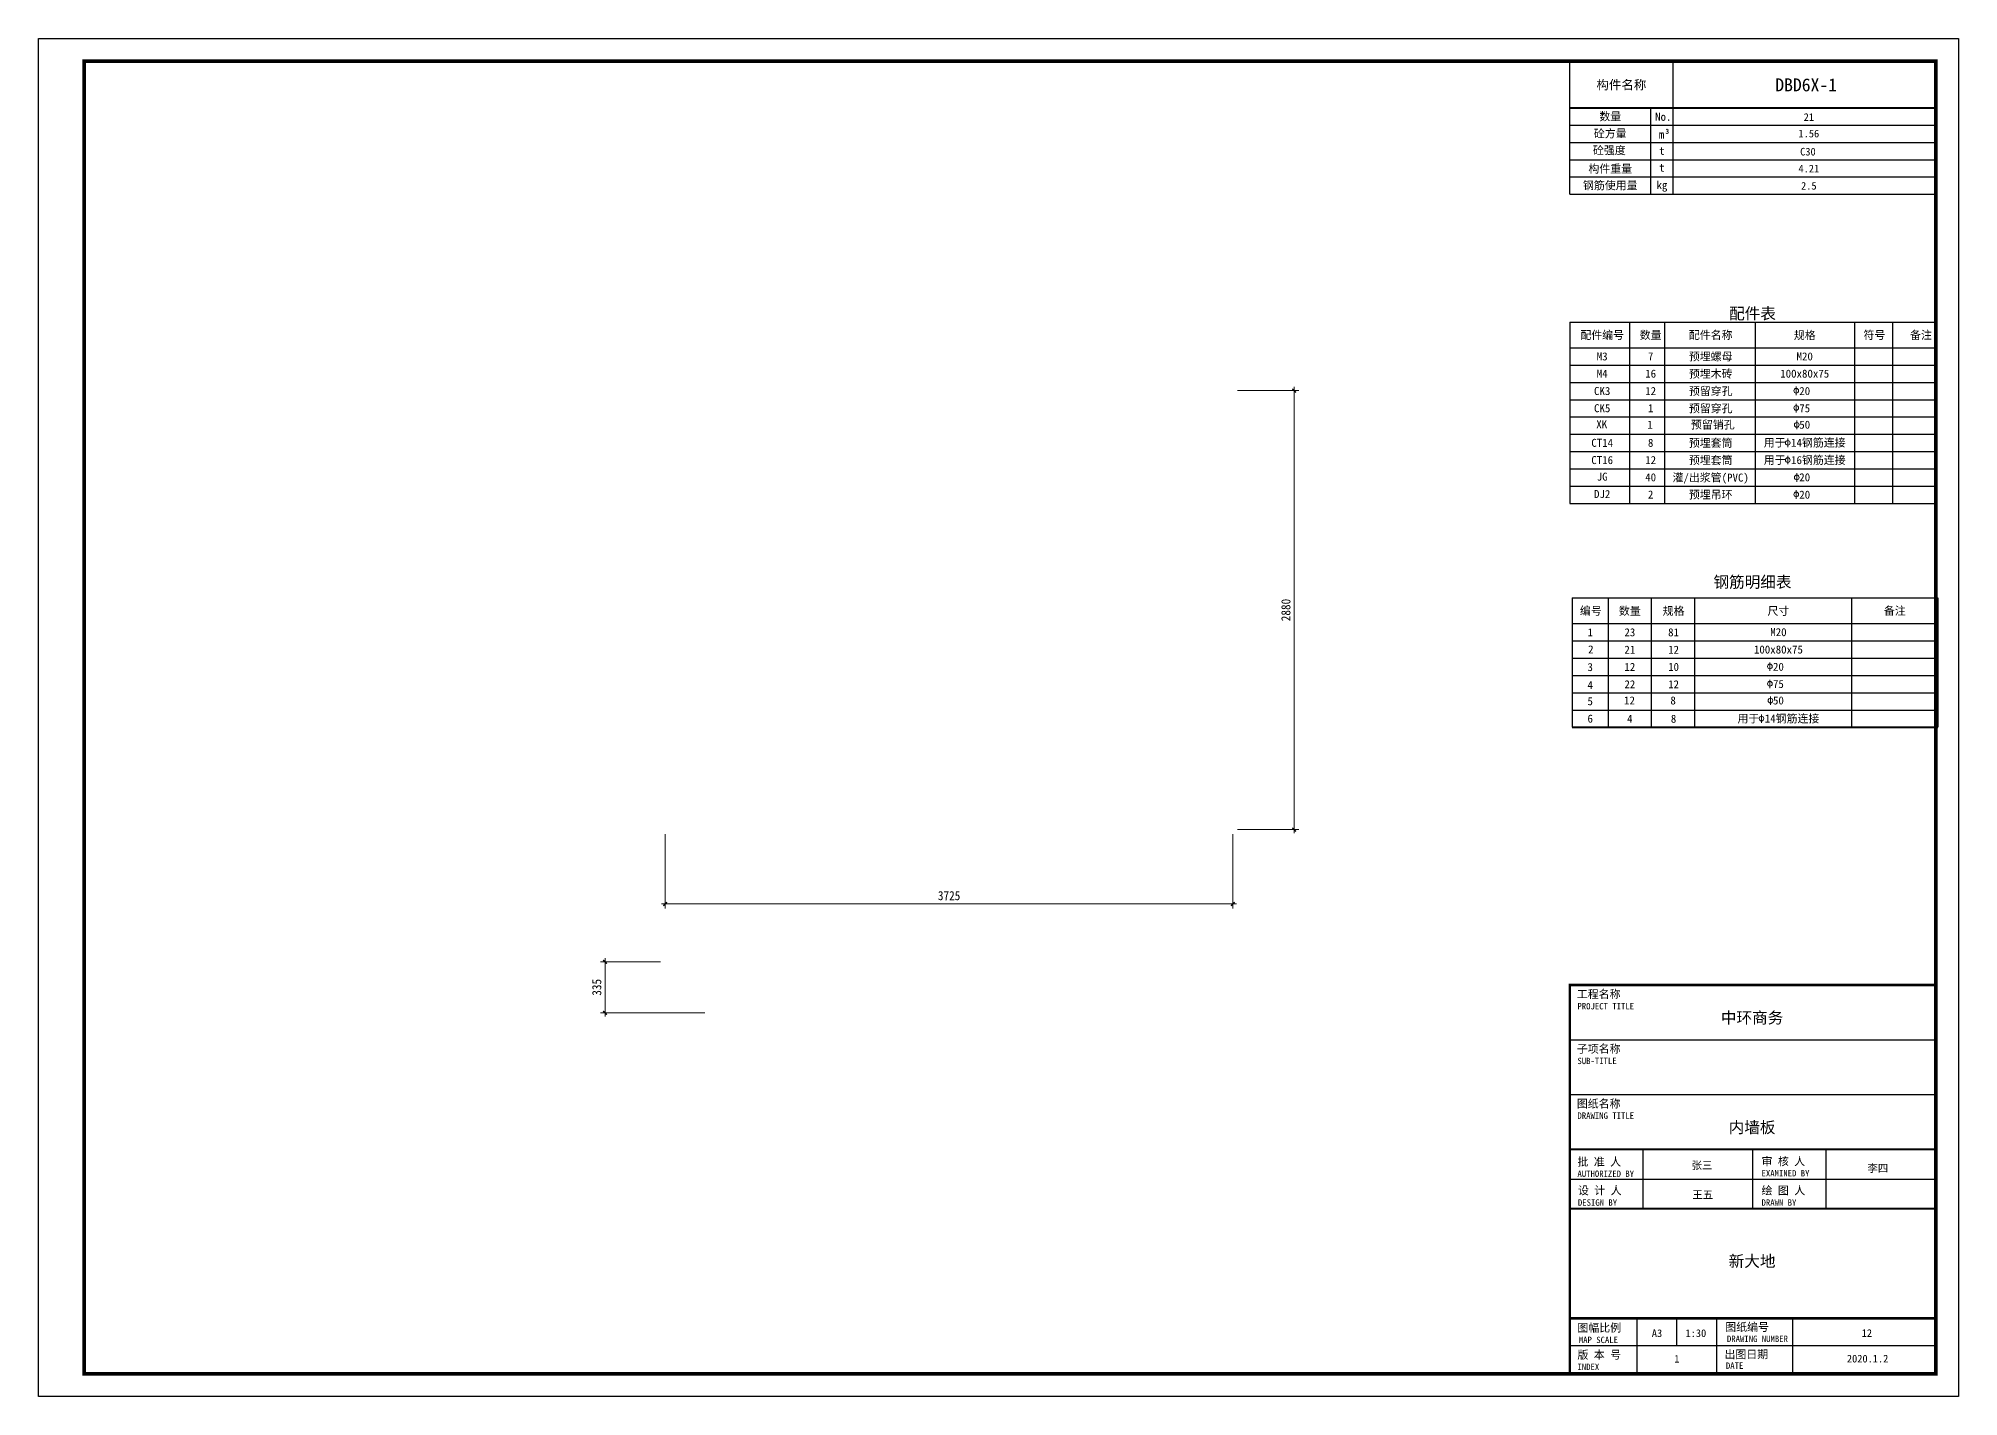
# Model space of a CAD drawing. Header units: millimetres. Extents: x 0 to 28553, y -11737 to 8910.
# Drawn here: x 0 to 12600, y 0 to 8910 of the extents above; entities that cross this region are included whole.
import ezdxf
from ezdxf.enums import TextEntityAlignment as Align

# ---------------------------------------------------------------- set-up
doc = ezdxf.new("R2010")
doc.units = ezdxf.units.MM
for name, color, linetype in [('DBD6X-1##宽度', 4, 'Continuous'), ('DBD6X-1##长度', 4, 'Continuous'), ('DBD6X-1##高度', 4, 'Continuous'), ('图框2', 1, 'Continuous'), ('图框签字栏-图框文字', 255, 'Continuous'), ('图框线', 7, 'Continuous')]:
    doc.layers.add(name, color=color, linetype=linetype)
doc.styles.add('YZ-样式 2', font='simhei.ttf', dxfattribs={"width": 0.9})
doc.styles.add('图框签字栏$0$宋体', font='', dxfattribs={"width": 0.8})
doc.styles.add('图签-样式 2', font='')
doc.styles.add('图签-黑体', font='simhei.ttf')
doc.styles.get('图框签字栏$0$宋体').set_extended_font_data('NSimSun')
doc.styles.get('图签-样式 2').set_extended_font_data('NSimSun')
doc.dimstyles.new('YZ-30', dxfattribs={"dimscale": 30, "dimtxt": 2, "dimasz": 0.8, "dimexe": 1, "dimexo": 1, "dimgap": 0.8, "dimtad": 1, "dimdec": 0, "dimzin": 1, "dimdsep": 46, "dimtxsty": 'YZ-样式 2', "dimblk": 'ARCHTICK', "dimcen": 250, "dimdle": 0.8, "dimclrd": 151, "dimclre": 151, "dimclrt": 7, "dimazin": 0, "dimtfac": 1, "dimtdec": 0, "dimtix": 1, "dimtmove": 2, "dimatfit": 2, "dimldrblk": 'ARCHTICK', "dimfxl": 1, "dimlwd": 9, "dimlwe": 9, "dimarcsym": 0})

# ---------------------------------------------------------------- blocks, each defined once
blk = doc.blocks.new('构件信息')
at = {"layer": '图框线'}
for p, q in [((2184, 3014), (2184, 3886)), ((2184, 3886), (4585, 3886)), ((2859, 3886), (2859, 3014)), ((4585, 3886), (4585, 3014)), ((2715, 3014), (2715, 3580)), ((2184, 3467), (4585, 3467)), ((2184, 3354), (4585, 3354)), ((2184, 3240), (4585, 3240)), ((2184, 3127), (4585, 3127)), ((2184, 3127), (4585, 3127)), ((2184, 3014), (4585, 3014))]:
    blk.add_line(p, q, dxfattribs=at)
at = {"layer": '图框线', "const_width": 12.1}
blk.add_lwpolyline([(2184, 3580), (4585, 3580)], dxfattribs=at)
at = {"style": '图签-黑体'}
blk.add_attdef('构件名称', (3532, 3689), '', height=85, dxfattribs=at)
for tag, p in [('数量', (3752, 3495)), ('砼方量', (3752, 3387)), ('混凝土强度', (3746, 3268)), ('构件重量', (3752, 3157)), ('钢筋使用量', (3752, 3044))]:
    blk.add_attdef(tag, text='', height=50, dxfattribs=at).set_placement(p, align=Align.CENTER)
at = {"layer": '图框签字栏-图框文字', "style": '图签-黑体'}
for s, height, p in [('构件名称', 60, (2522, 3732)), ('数量', 52.5, (2449, 3524)), ('No.', 52.5, (2797, 3522)), ('砼方量', 52.5, (2449, 3412)), ('m', 52.5, (2785, 3407)), ('m', 52.5, (2785, 3405)), ('3', 31.8, (2823, 3428)), ('3', 31.8, (2823, 3426)), ('砼强度', 52.5, (2443, 3302)), ('t', 52.5, (2788, 3299)), ('构件重量', 52.5, (2449, 3181)), ('t', 52.5, (2788, 3188)), ('钢筋使用量', 52.5, (2449, 3072)), ('kg', 52.5, (2788, 3074))]:
    blk.add_text(s, height=height, dxfattribs=at).set_placement(p, align=Align.MIDDLE_CENTER)
blk = doc.blocks.new('DBD6X-1##配件')
at = {"layer": '图框签字栏-图框文字', "color": 2, "lineweight": 15}
for points in [[(3669, 2432), (3669, 2376)], [(3669, 2319), (3669, 2263)], [(3673, 2209), (3673, 2153)], [(3614, 2091), (3614, 2035)], [(3614, 1978), (3614, 1922)], [(3673, 1864), (3673, 1808)], [(3669, 1752), (3669, 1696)]]:
    blk.add_lwpolyline(points, dxfattribs=at)
for centre in [(3669, 2405), (3669, 2292), (3673, 2181), (3614, 2063), (3614, 1950), (3673, 1836), (3669, 1725)]:
    blk.add_circle(centre, 15.4, dxfattribs=at)
at = {"layer": '图框线'}
for p, q in [((2184, 2855), (4585, 2855)), ((2184, 2855), (2184, 1666)), ((2576, 2855), (2576, 1666)), ((2805, 2855), (2805, 1666)), ((3399, 2855), (3399, 1666)), ((4051, 2855), (4051, 1666)), ((4301, 2855), (4301, 1666)), ((4585, 2855), (4585, 1666)), ((2184, 2686), (4585, 2686)), ((2184, 2573), (4585, 2573)), ((2184, 2459), (4585, 2459)), ((2184, 2346), (4585, 2346)), ((2184, 2233), (4585, 2233)), ((2184, 2119), (4585, 2119)), ((2184, 2006), (4585, 2006)), ((2184, 1893), (4585, 1893)), ((2184, 1779), (4585, 1779)), ((2184, 1666), (4585, 1666)), ((2184, 1666), (4585, 1666))]:
    blk.add_line(p, q, dxfattribs=at)
at = {"layer": '图框签字栏-图框文字', "style": '图签-黑体'}
for s, p in [('配件编号', (2396, 2770)), ('数量', (2714, 2770)), ('配件名称', (3108, 2770)), ('规格', (3725, 2769)), ('符号', (4182, 2770)), ('备注', (4488, 2770))]:
    blk.add_text(s, height=52.5, dxfattribs=at).set_placement(p, align=Align.MIDDLE_CENTER)
at = {"layer": '图框签字栏-图框文字', "color": 2, "style": '图签-样式 2'}
for s, p in [('M3', (2396, 2630)), ('7', (2714, 2630)), ('预埋螺母', (3108, 2629)), ('M20', (3725, 2630)), ('M4', (2396, 2517)), ('16', (2714, 2517)), ('预埋木砖', (3108, 2516)), ('100x80x75', (3725, 2517)), ('CK3', (2396, 2403)), ('12', (2714, 2403)), ('预留穿孔', (3108, 2402)), ('CK5', (2396, 2290)), ('1', (2714, 2290)), ('预留穿孔', (3108, 2289)), ('XK', (2393, 2185)), ('1', (2710, 2182)), ('预留销孔', (3122, 2182)), ('50', (3725, 2182)), ('CT14', (2396, 2063)), ('8', (2714, 2063)), ('预埋套筒', (3108, 2062)), ('用于 14钢筋连接', (3725, 2064)), ('CT16', (2396, 1950)), ('12', (2714, 1950)), ('预埋套筒', (3108, 1949)), ('用于 16钢筋连接', (3725, 1950)), ('JG', (2396, 1841)), ('40', (2714, 1837)), ('灌/出浆管(PVC)', (3108, 1835)), ('20', (3725, 1837)), ('DJ2', (2396, 1727)), ('2', (2714, 1724)), ('预埋吊环', (3108, 1723)), ('20', (3725, 1723))]:
    blk.add_text(s, height=52.5, dxfattribs=at).set_placement(p, align=Align.MIDDLE_CENTER)
for s, p in [('20', (3725, 2403)), ('75', (3725, 2290))]:
    blk.add_text(s, height=52.5, rotation=0, dxfattribs=at).set_placement(p, align=Align.MIDDLE_CENTER)
blk = doc.blocks.new('图纸信息')
at = {"layer": '图框线'}
for p, q in [((10049, 2341), (12450, 2341)), ((10049, 1981), (12450, 1981)), ((10530, 1233), (10530, 1622)), ((11250, 1233), (11250, 1622)), ((11730, 1233), (11730, 1622)), ((12450, 1425), (10049, 1425)), ((12450, 1233), (10049, 1233)), ((12450, 1233), (10049, 1233)), ((10491, 150), (10491, 514)), ((10752, 332), (10752, 514)), ((11013, 150), (11013, 514)), ((11513, 150), (11513, 514)), ((12450, 332), (10049, 332)), ((11013, 150), (10049, 150))]:
    blk.add_line(p, q, dxfattribs=at)
at = {"layer": '图框线', "const_width": 17}
blk.add_lwpolyline([(10049, 2700), (12450, 2700), (12450, 150), (10049, 150)], close=True, dxfattribs=at)
at = {"layer": '图框线'}
for points, const_width in [([(10049, 2700), (12450, 2700)], 12.1), ([(10049, 1622), (12450, 1622)], 12.1), ([(10049, 1233), (12450, 1233)], 12.1), ([(10049, 514), (12450, 514)], 17)]:
    blk.add_lwpolyline(points, dxfattribs=dict(at, const_width=const_width))
at = {"style": '图签-黑体', "flags": 1}
for tag, p in [('构件名称', (10796, 2774)), ('构件类型', (11518, 2774))]:
    blk.add_attdef(tag, p, '', height=50, dxfattribs=at)
at = {"style": '图签-黑体'}
for tag, height, p in [('项目名称', 75, (11245, 2448)), ('子项名称', 75, (11231, 2105)), ('图纸名称', 75, (11245, 1729)), ('批准人', 50, (10916, 1492)), ('审核人', 50, (12070, 1473)), ('设计人', 50, (10921, 1299)), ('绘图人', 50, (12070, 1299)), ('设计单位', 75, (11245, 851)), ('图幅', 50, (10621, 391)), ('Scale', 50, (10876, 391)), ('图纸编号', 50, (11998, 392)), ('版本', 50, (10751, 223)), ('出图日期', 50, (12003, 224))]:
    blk.add_attdef(tag, text='', height=height, dxfattribs=at).set_placement(p, align=Align.CENTER)
at = {"layer": '图框签字栏-图框文字'}
for s, height, style, p in [('工程名称', 52.5, '图签-黑体', (10095, 2614)), ('PROJECT TITLE', 42, '图框签字栏$0$宋体', (10099, 2540)), ('子项名称', 52.5, '图签-黑体', (10095, 2255)), ('SUB-TITLE', 42, '图框签字栏$0$宋体', (10099, 2181)), ('图纸名称', 52.5, '图签-黑体', (10095, 1895)), ('DRAWING TITLE', 42, '图框签字栏$0$宋体', (10099, 1822)), ('批 准 人', 52.5, '图签-黑体', (10099, 1514)), ('审 核 人', 52.5, '图签-黑体', (11307, 1517)), ('AUTHORIZED BY', 42, '图框签字栏$0$宋体', (10099, 1441)), ('绘 图 人', 52.5, '图签-黑体', (11307, 1326)), ('EXAMINED BY', 42, '图框签字栏$0$宋体', (11307, 1444)), ('设 计 人', 52.5, '图签-黑体', (10102, 1326)), ('DESIGN BY', 42, '图框签字栏$0$宋体', (10102, 1252)), ('DRAWN BY', 42, '图框签字栏$0$宋体', (11307, 1252)), ('图幅比例', 52.5, '图签-黑体', (10099, 425)), ('MAP SCALE', 42, '图框签字栏$0$宋体', (10108, 351)), ('图纸编号', 52.5, '图签-黑体', (11069, 430)), ('版 本 号', 52.5, '图签-黑体', (10099, 248)), ('出图日期', 52.5, '图签-黑体', (11064, 251)), ('INDEX', 42, '图框签字栏$0$宋体', (10099, 174)), ('DATE', 42, '图框签字栏$0$宋体', (11073, 182))]:
    blk.add_text(s, height=height, dxfattribs=dict(at, style=style)).set_placement(p)
at = {"layer": '图框签字栏-图框文字', "style": '图框签字栏$0$宋体'}
blk.add_text('DRAWING NUMBER', height=42, dxfattribs=at).set_placement((11280, 358), align=Align.CENTER)
blk = doc.blocks.new('DBD6X-1##钢筋')
at = {"layer": '图框签字栏-图框文字', "color": 2, "lineweight": 15}
for points in [[(11261, 5391), (11261, 5335)], [(11261, 5277), (11261, 5221)], [(11265, 5167), (11265, 5112)], [(11206, 5049), (11206, 4994)]]:
    blk.add_lwpolyline(points, dxfattribs=at)
for centre in [(11261, 5364), (11261, 5250), (11265, 5140), (11206, 5022)]:
    blk.add_circle(centre, 15.4, dxfattribs=at)
at = {"layer": '图框线'}
for p, q in [((9963, 5814), (12364, 5814)), ((9963, 5814), (9963, 4965)), ((10200, 5813), (10200, 4965)), ((10481, 5814), (10481, 4965)), ((10767, 5814), (10767, 4965)), ((11797, 5814), (11797, 4965)), ((12364, 5814), (12364, 4965)), ((9963, 5645), (12364, 5645)), ((9963, 5531), (12364, 5531)), ((9963, 5418), (12364, 5418)), ((9963, 5305), (12364, 5305)), ((9963, 5191), (12364, 5191)), ((9963, 5078), (12364, 5078)), ((9963, 4965), (12364, 4965))]:
    blk.add_line(p, q, dxfattribs=at)
at = {"layer": '图框线', "const_width": 12.1}
blk.add_lwpolyline([(9963, 4965), (12364, 4965)], dxfattribs=at)
at = {"layer": '图框签字栏-图框文字', "style": '图签-黑体'}
for s, p in [('编号', (10086, 5729)), ('数量', (10342, 5728)), ('规格', (10629, 5728)), ('尺寸', (11317, 5728)), ('备注', (12081, 5729))]:
    blk.add_text(s, height=52.5, dxfattribs=at).set_placement(p, align=Align.MIDDLE_CENTER)
at = {"layer": '图框签字栏-图框文字', "color": 2, "style": '图签-样式 2'}
for s, p in [('1', (10082, 5588)), ('23', (10342, 5588)), ('81', (10629, 5588)), ('M20', (11317, 5589)), ('2', (10086, 5476)), ('21', (10342, 5474)), ('12', (10629, 5474)), ('100x80x75', (11317, 5475)), ('3', (10082, 5360)), ('12', (10342, 5361)), ('10', (10629, 5361)), ('4', (10082, 5242)), ('12', (10340, 5141)), ('22', (10342, 5247)), ('12', (10629, 5247)), ('8', (10626, 5141)), ('50', (11317, 5141)), ('5', (10082, 5136)), ('6', (10082, 5022)), ('4', (10342, 5021)), ('8', (10629, 5021)), ('用于 14钢筋连接', (11317, 5022))]:
    blk.add_text(s, height=52.5, dxfattribs=at).set_placement(p, align=Align.MIDDLE_CENTER)
for s, p in [('20', (11317, 5362)), ('75', (11317, 5249))]:
    blk.add_text(s, height=52.5, rotation=0, dxfattribs=at).set_placement(p, align=Align.MIDDLE_CENTER)
blk = doc.blocks.new('_ArchTick')
at = {"color": 0, "linetype": 'ByBlock', "const_width": 0.4}
blk.add_lwpolyline([(-0.5, -0.5), (0.5, 0.5)], dxfattribs=at)
blk = doc.blocks.new('*D9')
at = {"layer": 'DBD6X-1##长度', "color": 151, "lineweight": 9, "transparency": 16777216}
for p, q in [((4113, 3690), (4113, 3202)), ((7838, 3690), (7838, 3202)), ((4089, 3232), (7862, 3232))]:
    blk.add_line(p, q, dxfattribs=at)
at = {"layer": 'Defpoints', "color": 0, "transparency": 16777216}
for p in [(4113, 3720), (7838, 3720), (7838, 3232)]:
    blk.add_point(p, dxfattribs=at)
at = {"layer": 'DBD6X-1##长度', "color": 151, "lineweight": 9, "transparency": 16777216, "xscale": 24, "yscale": 24, "zscale": 24, "rotation": 180}
blk.add_blockref('_ArchTick', (4113, 3232), dxfattribs=at)
at = {"layer": 'DBD6X-1##长度', "color": 151, "lineweight": 9, "transparency": 16777216, "xscale": 24, "yscale": 24, "zscale": 24}
blk.add_blockref('_ArchTick', (7838, 3232), dxfattribs=at)
at = {"layer": 'DBD6X-1##长度', "color": 7, "transparency": 16777216, "insert": (5976, 3286), "char_height": 60, "attachment_point": 5, "style": 'YZ-样式 2'}
blk.add_mtext('3725', dxfattribs=at)
blk = doc.blocks.new('*D10')
at = {"layer": 'DBD6X-1##高度', "color": 151, "lineweight": 9, "transparency": 16777216}
for p, q in [((4083, 2852), (3688, 2852)), ((3718, 2876), (3718, 2493)), ((4374, 2517), (3688, 2517))]:
    blk.add_line(p, q, dxfattribs=at)
at = {"layer": 'Defpoints', "color": 0, "transparency": 16777216}
for p in [(4113, 2852), (3718, 2517), (4404, 2517)]:
    blk.add_point(p, dxfattribs=at)
at = {"layer": 'DBD6X-1##高度', "color": 151, "lineweight": 9, "transparency": 16777216, "xscale": 24, "yscale": 24, "zscale": 24}
for p, rotation in [((3718, 2852), 90), ((3718, 2517), 270)]:
    blk.add_blockref('_ArchTick', p, dxfattribs=dict(at, rotation=rotation))
at = {"layer": 'DBD6X-1##高度', "color": 7, "transparency": 16777216, "insert": (3664, 2685), "char_height": 60, "attachment_point": 5, "rotation": 90, "style": 'YZ-样式 2'}
blk.add_mtext('335', dxfattribs=at)
blk = doc.blocks.new('*D11')
at = {"layer": 'DBD6X-1##宽度', "color": 151, "lineweight": 9, "transparency": 16777216}
for p, q in [((7868, 6600), (8270, 6600)), ((8240, 6624), (8240, 3696)), ((7868, 3720), (8270, 3720))]:
    blk.add_line(p, q, dxfattribs=at)
at = {"layer": 'Defpoints', "color": 0, "transparency": 16777216}
for p in [(7838, 6600), (7838, 3720), (8240, 3720)]:
    blk.add_point(p, dxfattribs=at)
at = {"layer": 'DBD6X-1##宽度', "color": 151, "lineweight": 9, "transparency": 16777216, "xscale": 24, "yscale": 24, "zscale": 24}
for p, rotation in [((8240, 6600), 90), ((8240, 3720), 270)]:
    blk.add_blockref('_ArchTick', p, dxfattribs=dict(at, rotation=rotation))
at = {"layer": 'DBD6X-1##宽度', "color": 7, "transparency": 16777216, "insert": (8186, 5160), "char_height": 60, "attachment_point": 5, "rotation": 90, "style": 'YZ-样式 2'}
blk.add_mtext('2880', dxfattribs=at)

msp = doc.modelspace()

# ---------------------------------------------------------------- linework, layer by layer
at = {"layer": '图框2', "color": 1}
msp.add_lwpolyline([(0, 0), (0, 8910), (12600, 8910), (12600, 0)], close=True, dxfattribs=at)
at = {"layer": '图框线', "const_width": 24}
msp.add_lwpolyline([(300, 8760), (12450, 8760), (12450, 150), (300, 150)], close=True, dxfattribs=at)

# ---------------------------------------------------------------- block references
for name, p, values in [('构件信息', (7865.3, 4873.9), {'构件名称': 'DBD6X-1', '数量': '21', '砼方量': '1.56', '构件重量': '4.21', '混凝土强度': 'C30', '钢筋使用量': '2.5'}), ('图纸信息', (0, 0), {'项目名称': '中环商务', '图纸名称': '内墙板', '批准人': '张三', '审核人': '李四', '设计人': '王五', '设计单位': '新大地', '图纸编号': '12', '图幅': 'A3', 'Scale': '1:30', '版本': '1', '出图日期': '2020.1.2'})]:
    msp.add_blockref(name, p).add_auto_attribs(values)
at = {"layer": '图框签字栏-图框文字'}
for name, p in [('DBD6X-1##配件', (7865.3, 4193.9)), ('DBD6X-1##钢筋', (100.7, -574.1))]:
    msp.add_blockref(name, p, dxfattribs=at)

# ---------------------------------------------------------------- texts
at = {"layer": '图框签字栏-图框文字', "style": '图签-黑体'}
for s, p in [('配件表', (11247.7, 7105.3)), ('钢筋明细表', (11247.6, 5344.2))]:
    msp.add_text(s, height=75, dxfattribs=at).set_placement(p, align=Align.MIDDLE_CENTER)

# ---------------------------------------------------------------- dimensions: what is measured, and where the dimension line sits
at = {"layer": 'DBD6X-1##宽度', "color": 0}
dim = msp.add_linear_dim(base=(8240.2, 3720.3), p1=(7838.5, 6600.3), p2=(7838.5, 3720.3), angle=90, dimstyle='YZ-30', override={"dimfxl": 20}, dxfattribs=at)
dim.commit()
dim.dimension.update_dxf_attribs({"geometry": '*D11', "text_midpoint": (8185.8, 5160.3), "dimtype": 160})
at = {"layer": 'DBD6X-1##长度', "color": 3}
dim = msp.add_linear_dim(base=(7838.5, 3232), p1=(4113.5, 3720.3), p2=(7838.5, 3720.3), dimstyle='YZ-30', override={"dimfxl": 20}, dxfattribs=at)
dim.commit()
dim.dimension.update_dxf_attribs({"geometry": '*D9', "text_midpoint": (5976, 3286)})
at = {"layer": 'DBD6X-1##高度', "color": 3}
dim = msp.add_linear_dim(base=(3718, 2517), p1=(4113.5, 2852), p2=(4403.5, 2517), angle=90, dimstyle='YZ-30', override={"dimfxl": 20}, dxfattribs=at)
dim.commit()
dim.dimension.update_dxf_attribs({"geometry": '*D10', "text_midpoint": (3664, 2684.5)})

doc.saveas('drawing.dxf')
